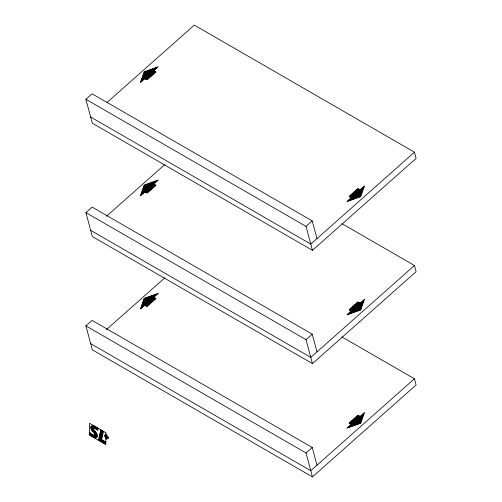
<?xml version="1.0" encoding="UTF-8"?>
<svg xmlns="http://www.w3.org/2000/svg" width="502" height="502" viewBox="0 0 502 502"><rect width="100%" height="100%" fill="white"/><g stroke="black" fill="none" stroke-linecap="round" stroke-linejoin="round"><path stroke-width="0.75" d="M96.71 437.562L97.319 434.701M97.237 436.941L97.457 435.905M90.611 427.522L90.887 426.223M89.569 434.581L90.021 432.467M90.824 428.677L91.427 425.828M89.958 434.914L90.398 432.849M91.107 429.486L91.929 425.608M90.341 435.253L90.774 433.226M91.446 430.063L92.399 425.539M90.73 435.585L91.151 433.609M91.791 430.572L92.851 425.583M91.119 435.899L91.546 433.904M92.155 431.011L93.29 425.658M91.521 436.163L91.941 434.192M92.525 431.431L93.717 425.803M92.901 431.814L94.138 425.972M91.922 436.433L92.337 434.481M92.324 436.702L92.751 434.682M93.272 432.222L93.811 429.662M94.1 428.306L94.552 426.179M92.726 436.966L93.165 434.876M93.642 432.63L94.175 430.114M94.539 428.394L94.96 426.399M93.134 437.179L93.604 434.977M93.999 433.101L94.539 430.559M94.953 428.582L95.361 426.656M93.548 437.393L94.056 434.996M94.338 433.653L94.909 430.967M93.968 437.575L95.28 431.369M95.769 429.066L96.171 427.177M94.389 437.719L95.644 431.808M96.164 429.342L96.572 427.434M94.822 437.844L96.007 432.253M96.56 429.63L96.968 427.717M95.267 437.907L96.365 432.711M96.942 429.994L97.357 428.043M95.725 437.901L96.71 433.257M97.325 430.352L97.746 428.369M96.196 437.826L97.037 433.866M97.846 430.038L98.135 428.695M98.555 440.072L100.695 429.95M98.881 440.26L101.027 430.139M99.289 440.492L101.429 430.377M99.697 440.731L101.837 430.609M100.105 440.963L102.245 430.848M100.513 441.202L102.653 431.08M100.921 441.434L103.061 431.318M101.322 441.672L101.755 439.658M101.73 441.904L102.157 439.89M102.138 442.143L102.565 440.128M102.546 442.375L102.973 440.361M102.954 442.613L103.381 440.599M104.554 436.194L104.799 435.058M103.362 442.846L103.788 440.831M104.893 436.389L105.138 435.253M103.77 443.084L104.196 441.07M105.232 436.589L105.476 435.447M104.178 443.316L104.604 441.302M105.577 436.784L105.815 435.642M105.928 435.115L106.135 434.13M105.928 436.985L106.474 434.33M104.585 443.555L105.012 441.534M104.993 443.787L105.42 441.773M106.273 438.88L107.07 435.121M105.401 444.025L105.828 442.005M106.612 439.074L107.171 436.426M106.951 439.269L107.07 438.71M107.271 437.763L107.51 436.621M107.61 437.957L107.848 436.815M107.949 438.152L108.187 437.016M101.68 439.614L103.406 431.513M105.928 438.679L106.813 434.525M95.361 428.783L95.763 426.913M108.288 438.346L108.532 437.211M347.001 201.591L347.133 201.227M347.478 201.427L347.735 200.693M349.154 196.677L349.392 196M347.949 201.258L348.332 200.16M349.499 196.878L349.994 195.466M348.419 201.089L348.934 199.627M349.838 197.073L350.597 194.933M348.89 200.919L349.536 199.093M350.183 197.273L351.193 194.399M349.361 200.756L350.139 198.566M350.522 197.468L351.795 193.866M349.831 200.587L350.735 198.033M350.867 197.669L352.398 193.339M350.302 200.417L353 192.806M350.779 200.254L353.596 192.272M351.249 200.085L354.199 191.739M351.72 199.915L354.801 191.206M352.191 199.752L355.403 190.672M352.661 199.583L356 190.139M353.132 199.413L356.602 189.605M353.603 199.25L357.204 189.072M354.079 199.081L357.8 188.545M354.55 198.911L358.164 188.689M355.021 198.748L358.503 188.884M355.491 198.579L358.848 189.085M355.962 198.409L359.194 189.279M356.433 198.24L359.532 189.48M356.909 198.077L359.878 189.674M357.38 197.907L360.348 189.511M357.851 197.738L360.951 188.978M358.321 197.575L361.547 188.445M358.792 197.405L362.149 187.911M359.263 197.236L362.751 187.378M359.733 197.073L363.348 186.844M360.21 196.903L363.95 186.311M360.681 196.734L364.552 185.778M347.001 314.886L347.133 314.522M347.478 314.723L347.735 313.988M349.154 309.972L349.392 309.295M347.949 314.553L348.332 313.455M349.499 310.173L349.994 308.761M348.419 314.384L348.934 312.922M349.838 310.368L350.597 308.228M348.89 314.221L349.536 312.395M350.183 310.569L351.193 307.695M349.361 314.051L350.139 311.861M350.522 310.763L351.795 307.161M349.831 313.882L350.735 311.328M350.867 310.964L352.398 306.634M350.302 313.712L353 306.101M350.779 313.549L353.596 305.567M351.249 313.38L354.199 305.034M351.72 313.21L354.801 304.501M352.191 313.047L355.403 303.967M352.661 312.878L356 303.434M353.132 312.708L356.602 302.901M353.603 312.545L357.204 302.373M354.079 312.376L357.8 301.84M354.55 312.206L358.164 301.984M355.021 312.043L358.503 302.179M355.491 311.874L358.848 302.38M355.962 311.704L359.194 302.574M356.433 311.541L359.532 302.775M356.909 311.372L359.878 302.97M357.38 311.202L360.348 302.806M357.851 311.033L360.951 302.273M358.321 310.87L361.547 301.74M358.792 310.7L362.149 301.206M359.263 310.531L362.751 300.673M359.733 310.368L363.348 300.14M360.21 310.198L363.95 299.606M360.681 310.029L364.552 299.079M347.001 428.181L347.133 427.817M347.478 428.018L347.735 427.284M349.154 423.268L349.392 422.59M347.949 427.848L348.332 426.75M349.499 423.468L349.994 422.056M348.419 427.679L348.934 426.223M349.838 423.663L350.597 421.523M348.89 427.516L349.536 425.69M350.183 423.864L351.193 420.99M349.361 427.346L350.139 425.156M350.522 424.058L351.795 420.463M349.831 427.177L350.735 424.623M350.867 424.259L352.398 419.929M350.302 427.014L353 419.396M350.779 426.844L353.596 418.863M351.249 426.675L354.199 418.329M351.72 426.505L354.801 417.796M352.191 426.342L355.403 417.262M352.661 426.173L356 416.729M353.132 426.003L356.602 416.202M353.603 425.84L357.204 415.669M354.079 425.671L357.8 415.135M354.55 425.501L358.164 415.279M355.021 425.338L358.503 415.474M355.491 425.169L358.848 415.675M355.962 424.999L359.194 415.869M356.433 424.836L359.532 416.07M356.909 424.667L359.878 416.265M357.38 424.497L360.348 416.102M357.851 424.334L360.951 415.568M358.321 424.165L361.547 415.035M358.792 423.995L362.149 414.501M359.263 423.826L362.751 413.968M359.733 423.663L363.348 413.435M360.21 423.493L363.95 412.908M360.681 423.324L364.552 412.374M107.045 102.477L194.305 25.1L414.439 152.194L416.095 158.394L312.445 250.31L92.312 123.216L85.905 99.296L92.104 93.799L312.231 220.886L316.982 238.607M341.962 223.647L414.439 265.489L416.095 271.689L312.445 363.605L92.312 236.511L85.905 212.591L92.104 207.094L312.231 334.181L316.982 351.902M106.462 216.293L165.026 164.361M341.962 336.942L414.439 378.784L416.095 384.984L312.445 476.9L92.312 349.806L85.905 325.886L92.104 320.389L312.231 447.483L316.982 465.197M106.462 329.588L165.026 277.656M312.445 250.31L306.032 226.389L312.231 220.886M414.439 152.194L310.782 244.11L90.649 117.016M312.445 363.605L306.032 339.685L312.231 334.181M414.439 265.489L310.782 357.405L90.649 230.311M312.445 476.9L306.032 452.98L312.231 447.483M414.439 378.784L310.782 470.7L90.649 343.606M144.218 71.761L158.362 66.741M144.087 72.125L157.766 67.274M143.961 72.495L157.164 67.801M143.829 72.859L156.561 68.335M143.704 73.223L155.959 68.868M143.572 73.587L155.363 69.401M143.44 73.951L154.76 69.935M143.315 74.321L154.158 70.468M143.183 74.685L154.032 70.832M143.057 75.049L154.371 71.033M142.926 75.413L154.716 71.228M142.8 75.777L155.055 71.428M142.668 76.147L155.4 71.623M142.537 76.511L155.739 71.824M142.411 76.875L156.015 72.043M142.279 77.239L155.419 72.577M142.154 77.603L154.817 73.11M142.022 77.973L154.214 73.643M141.897 78.337L153.612 74.17M141.765 78.701L153.016 74.704M141.633 79.065L152.413 75.237M141.508 79.429L151.811 75.771M141.376 79.799L151.215 76.304M141.25 80.163L144.551 78.99M145.022 78.82L150.613 76.837M141.118 80.527L143.948 79.523M145.36 79.021L150.01 77.371M140.987 80.891L143.346 80.056M145.705 79.216L149.408 77.904M140.861 81.255L142.744 80.59M146.051 79.416L148.812 78.431M140.729 81.625L142.148 81.117M146.389 79.611L148.209 78.965M140.604 81.989L141.545 81.65M146.735 79.812L147.607 79.498M140.472 82.353L140.943 82.184M144.218 185.056L158.362 180.036M144.087 185.426L157.766 180.569M143.961 185.79L157.164 181.103M143.829 186.154L156.561 181.63M143.704 186.518L155.959 182.163M143.572 186.882L155.363 182.697M143.44 187.252L154.76 183.23M143.315 187.616L154.158 183.763M143.183 187.98L154.032 184.127M143.057 188.344L154.371 184.328M142.926 188.708L154.716 184.523M142.8 189.078L155.055 184.723M142.668 189.442L155.4 184.918M142.537 189.806L155.739 185.119M142.411 190.17L156.015 185.338M142.279 190.534L155.419 185.872M142.154 190.898L154.817 186.405M142.022 191.268L154.214 186.939M141.897 191.632L153.612 187.466M141.765 191.996L153.016 187.999M141.633 192.36L152.413 188.532M141.508 192.724L151.811 189.066M141.376 193.094L151.215 189.599M141.25 193.458L144.551 192.285M145.022 192.115L150.613 190.132M141.118 193.822L143.948 192.818M145.36 192.316L150.01 190.666M140.987 194.186L143.346 193.352M145.705 192.511L149.408 191.199M140.861 194.55L142.744 193.885M146.051 192.712L148.812 191.733M140.729 194.92L142.148 194.418M146.389 192.906L148.209 192.26M140.604 195.284L141.545 194.945M146.735 193.107L147.607 192.793M140.472 195.648L140.943 195.479M144.218 298.351L158.362 293.331M144.087 298.721L157.766 293.865M143.961 299.085L157.164 294.398M143.829 299.449L156.561 294.925M143.704 299.813L155.959 295.458M143.572 300.177L155.363 295.992M143.44 300.547L154.76 296.525M143.315 300.911L154.158 297.058M143.183 301.275L154.032 297.422M143.057 301.639L154.371 297.623M142.926 302.003L154.716 297.818M142.8 302.373L155.055 298.019M142.668 302.737L155.4 298.213M142.537 303.101L155.739 298.414M142.411 303.465L156.015 298.634M142.279 303.829L155.419 299.167M142.154 304.199L154.817 299.7M142.022 304.563L154.214 300.234M141.897 304.927L153.612 300.767M141.765 305.291L153.016 301.294M141.633 305.655L152.413 301.827M141.508 306.025L151.811 302.361M141.376 306.389L151.215 302.894M141.25 306.753L144.551 305.58M145.022 305.411L150.613 303.428M141.118 307.117L143.948 306.113M145.36 305.611L150.01 303.961M140.987 307.481L143.346 306.647M145.705 305.806L149.408 304.494M140.861 307.845L142.744 307.18M146.051 306.007L148.812 305.028M140.729 308.215L142.148 307.713M146.389 306.201L148.209 305.555M140.604 308.579L141.545 308.241M146.735 306.402L147.607 306.088M140.472 308.943L140.943 308.774M85.905 99.296L306.032 226.389M85.905 212.591L306.032 339.685M85.905 325.886L306.032 452.98M105.828 432.668L89.569 423.286L89.569 435.146L105.828 444.534L105.828 432.668"/></g></svg>
